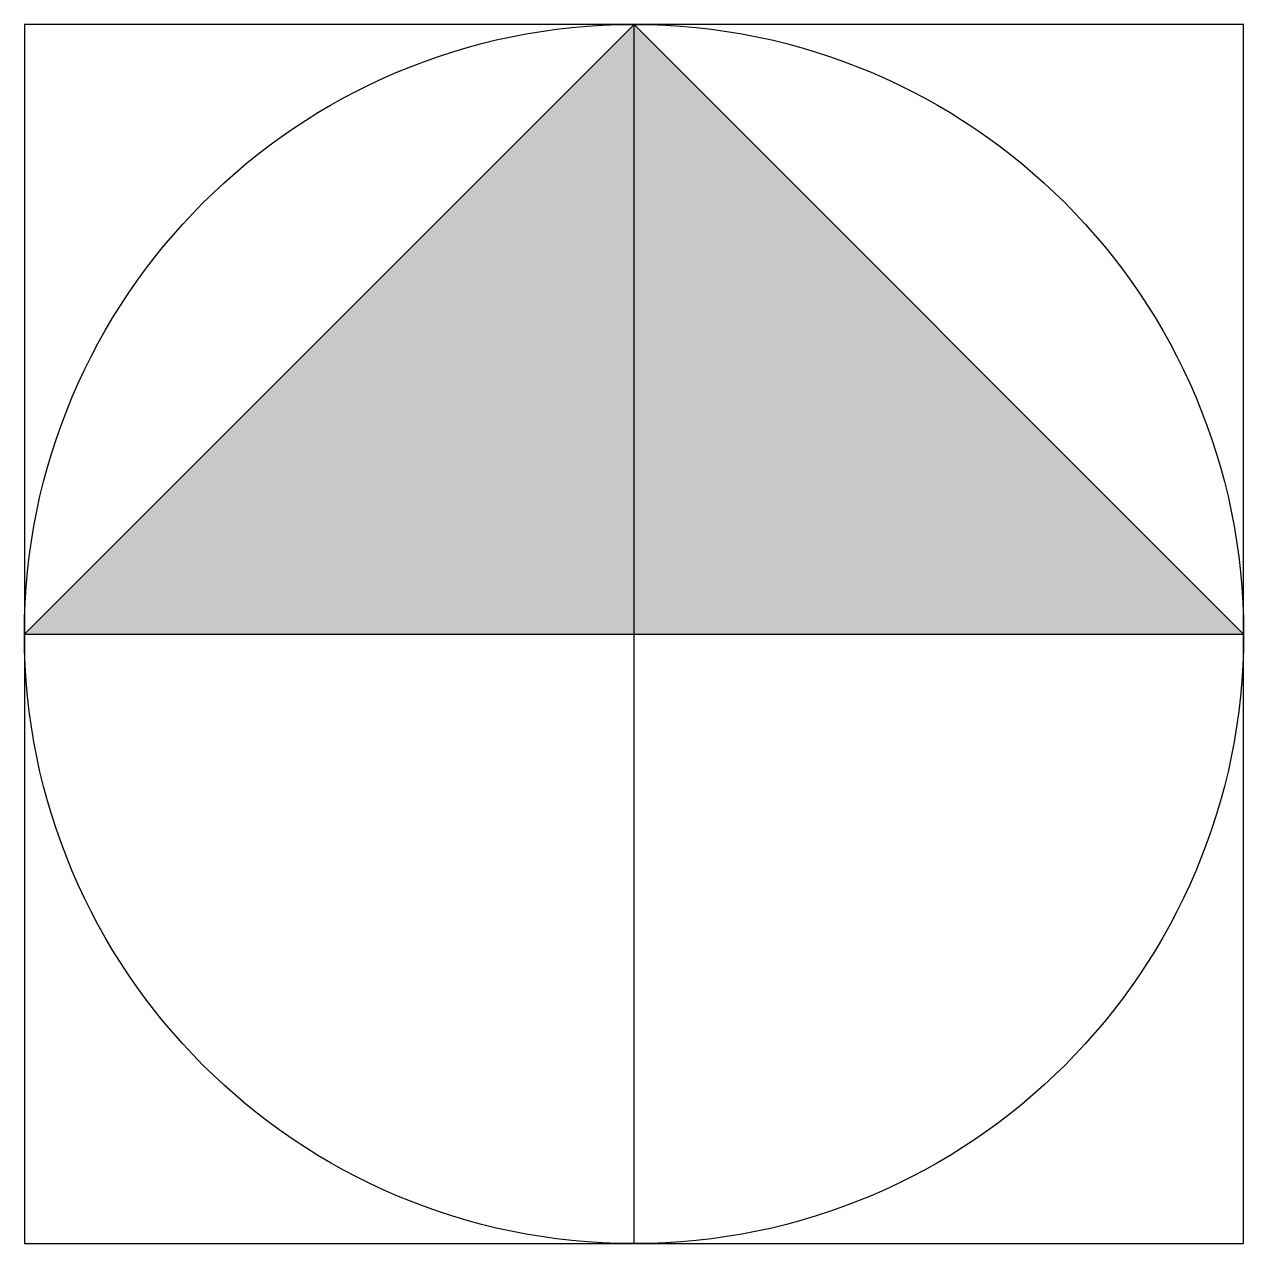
# Model space of a CAD drawing. Header units: metres. Extents: x -2 to 2, y -2 to 2.
import ezdxf

# ---------------------------------------------------------------- set-up
doc = ezdxf.new("R2010")
doc.units = ezdxf.units.M
doc.layers.get('0').update_dxf_attribs({"color": 150})

msp = doc.modelspace()

# ---------------------------------------------------------------- hatches: boundary and pattern name
h = msp.add_hatch(color=256)
h.dxf.hatch_style = 1
h.paths.add_polyline_path([(0, 2), (-2, 0), (0, 0)])
h.paths.add_polyline_path([(0, 2), (0, 0), (2, 0)])

# ---------------------------------------------------------------- linework, layer by layer
for p, q in [((0, 2), (-2, 0)), ((0, -2), (0, 2)), ((2, 0), (0, 2)), ((-2, 0), (2, 0))]:
    msp.add_line(p, q)
msp.add_lwpolyline([(-2, -2), (2, -2), (2, 2), (-2, 2)], close=True)
msp.add_circle((0, 0), 2)

doc.saveas('drawing.dxf')
